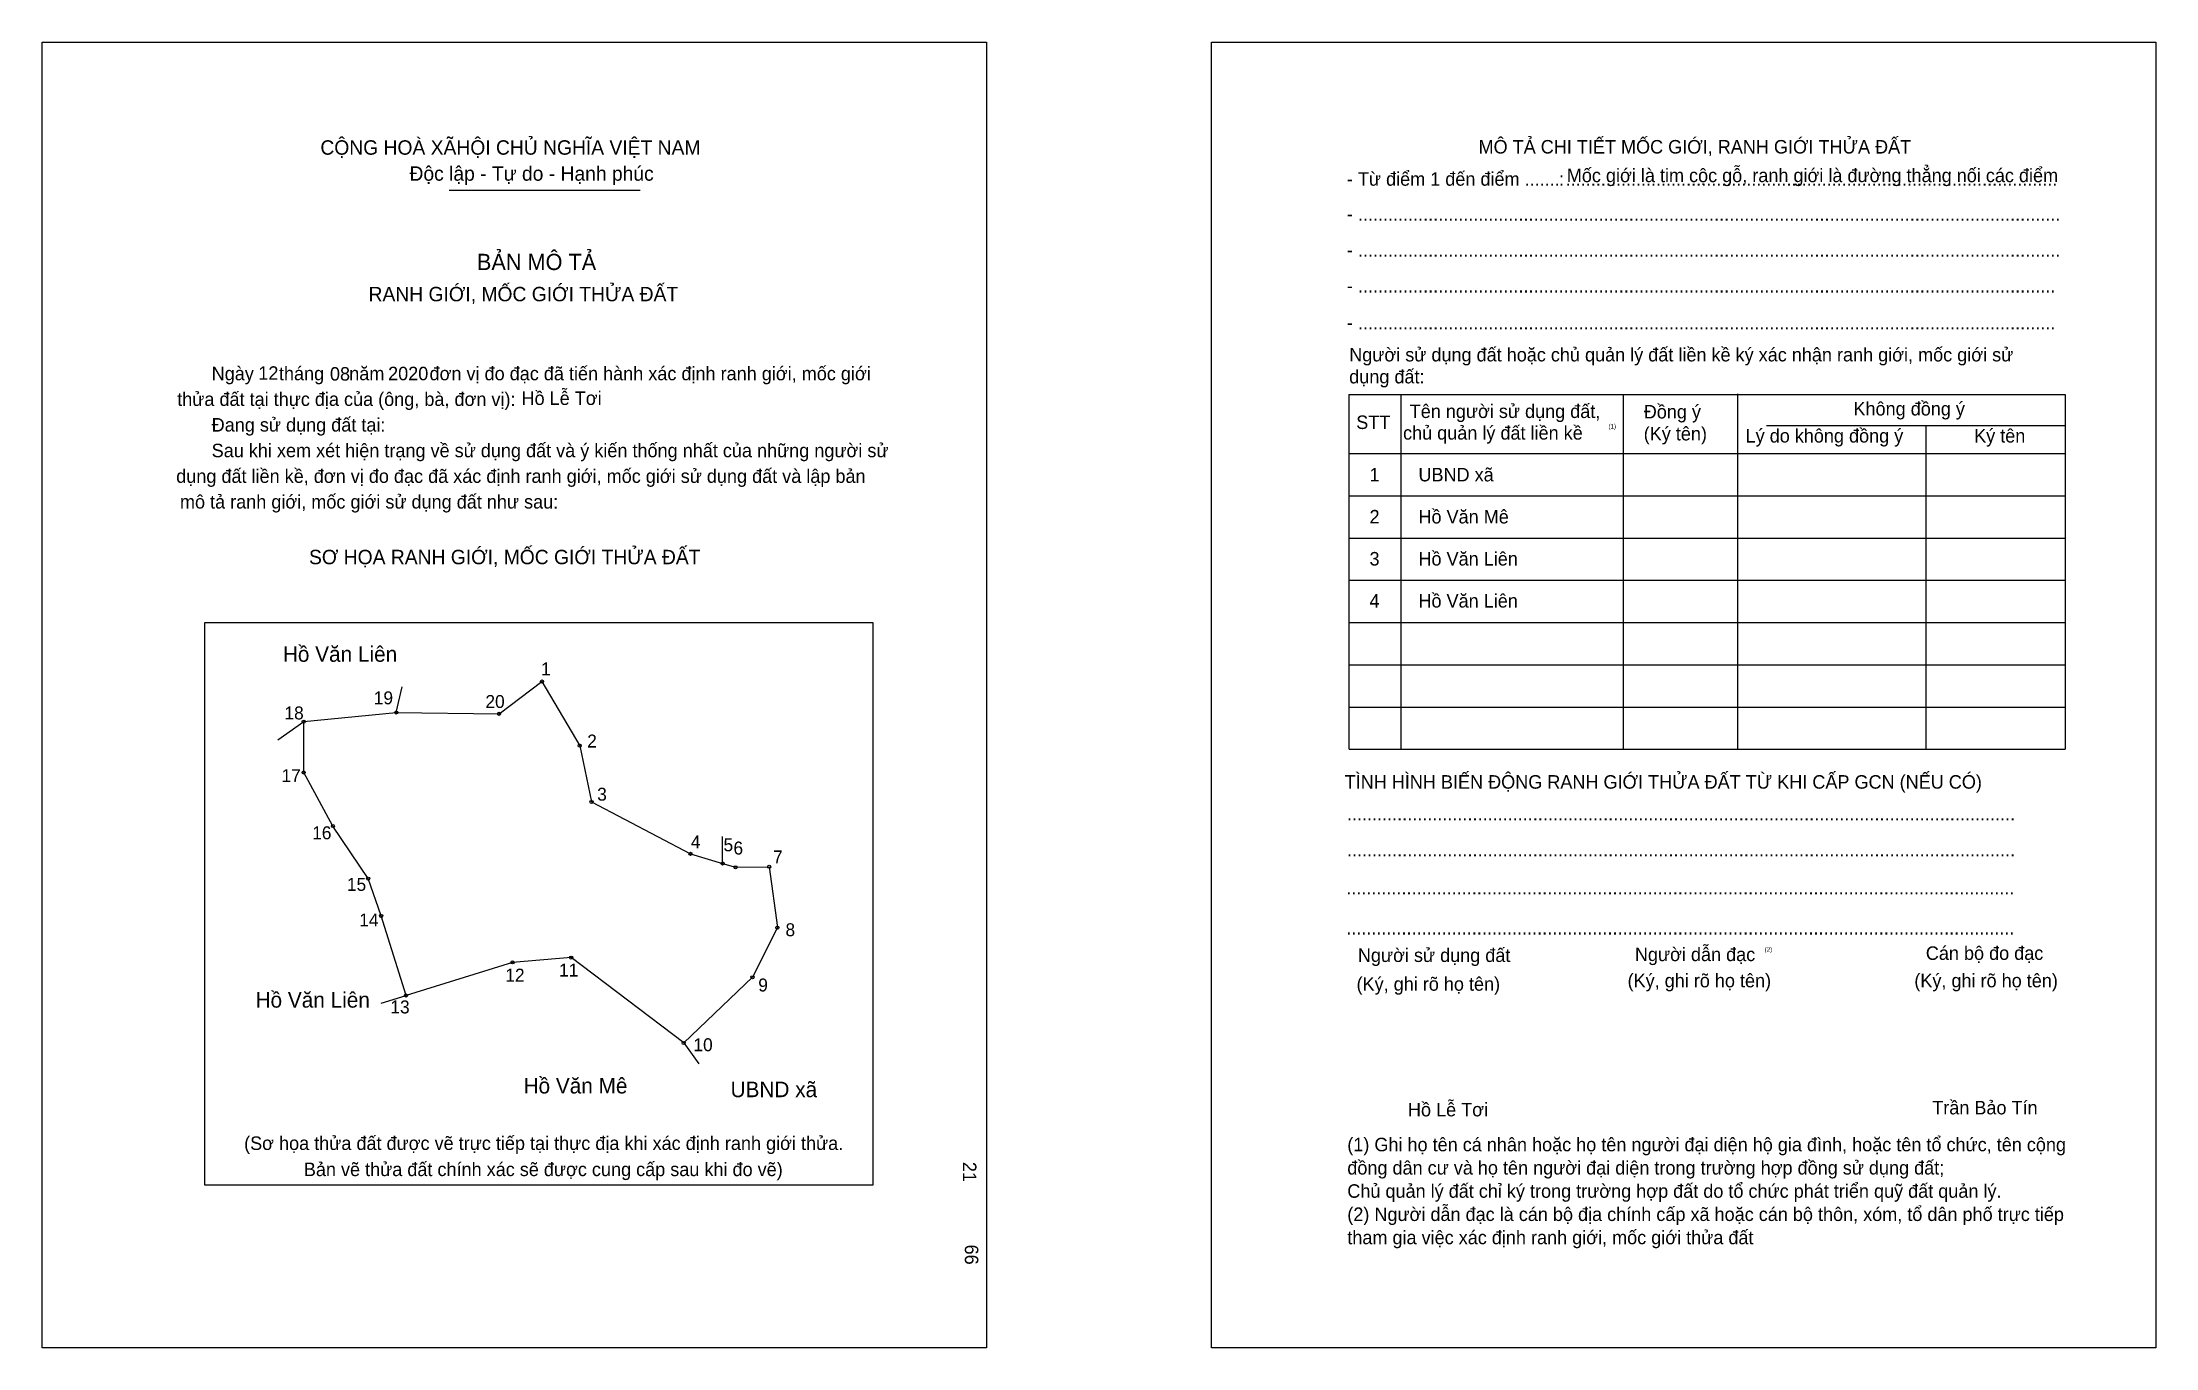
# Model space of a CAD drawing. Extents: x 549163 to 549773, y 1825385 to 1825763.
import ezdxf

# ---------------------------------------------------------------- set-up
doc = ezdxf.new("R2010")
doc.units = 0
for name, color, linetype in [('bmtKhungInTrang1', 7, 'Continuous'), ('bmtKhungInTrang2', 7, 'Continuous'), ('bmtNoiDung', 7, 'Continuous'), ('bmtTemplate', 7, 'Continuous'), ('CanhThua', 7, 'Continuous'), ('MocDinhThua', 7, 'Continuous'), ('RauThua', 7, 'Continuous'), ('SoHieuDinhThua', 7, 'Continuous'), ('TenChuLanCan', 7, 'Continuous')]:
    doc.layers.add(name, color=color, linetype=linetype)

msp = doc.modelspace()

# ---------------------------------------------------------------- linework, layer by layer
at = {"layer": 'bmtKhungInTrang1'}
msp.add_lwpolyline([(549162.52, 1825762.53), (549435.19, 1825762.53), (549435.19, 1825385.39), (549162.52, 1825385.39)], close=True, dxfattribs=at)
at = {"layer": 'bmtKhungInTrang2'}
msp.add_lwpolyline([(549500.22, 1825762.53), (549772.9, 1825762.53), (549772.9, 1825385.39), (549500.22, 1825385.39)], close=True, dxfattribs=at)
at = {"layer": 'bmtTemplate'}
for p, q in [((549280.02, 1825719.79), (549335.16, 1825719.79)), ((549554.92, 1825660.81), (549554.92, 1825558.28)), ((549619.07, 1825660.81), (549619.07, 1825558.28)), ((549652.07, 1825660.93), (549652.07, 1825558.28)), ((549746.79, 1825660.81), (549746.79, 1825558.28)), ((549660.44, 1825651.78), (549746.79, 1825651.78)), ((549539.97, 1825643.72), (549746.79, 1825643.72)), ((549539.97, 1825631.52), (549746.79, 1825631.52)), ((549539.97, 1825619.31), (549746.79, 1825619.31)), ((549539.97, 1825607.1), (549746.79, 1825607.1)), ((549539.97, 1825594.9), (549746.79, 1825594.9)), ((549539.97, 1825582.69), (549746.79, 1825582.69)), ((549539.97, 1825570.49), (549746.79, 1825570.49)), ((549539.97, 1825558.28), (549746.79, 1825558.28))]:
    msp.add_line(p, q, dxfattribs=at)
for points in [[(549539.83, 1825660.81), (549746.79, 1825660.81)], [(549539.83, 1825660.81), (549539.83, 1825558.28)], [(549706.54, 1825651.65), (549706.54, 1825558.28)]]:
    msp.add_lwpolyline(points, dxfattribs=at)
msp.add_lwpolyline([(549209.43, 1825432.36), (549209.43, 1825594.89), (549402.37, 1825594.89), (549402.37, 1825432.36)], close=True, dxfattribs=at)
at = {"layer": 'CanhThua'}
for p, q in [((549294.45, 1825568.53), (549306.82, 1825577.86)), ((549306.82, 1825577.86), (549317.72, 1825559.31)), ((549238.02, 1825566.27), (549264.74, 1825568.91)), ((549264.74, 1825568.91), (549294.45, 1825568.53)), ((549238.02, 1825551.58), (549238.02, 1825566.27)), ((549317.72, 1825559.31), (549321.14, 1825543.06)), ((549246.45, 1825536.09), (549238.02, 1825551.58)), ((549321.14, 1825543.06), (549349.73, 1825528.07)), ((549256.65, 1825520.91), (549246.45, 1825536.09)), ((549349.73, 1825528.07), (549359.01, 1825525.29)), ((549359.01, 1825525.29), (549362.71, 1825524.19)), ((549260.38, 1825510.13), (549256.65, 1825520.91)), ((549362.71, 1825524.19), (549372.46, 1825524.35)), ((549372.46, 1825524.35), (549374.81, 1825506.75)), ((549267.57, 1825487.15), (549260.38, 1825510.13)), ((549374.81, 1825506.75), (549367.62, 1825492.4)), ((549298.31, 1825496.7), (549267.57, 1825487.15)), ((549315.26, 1825498.09), (549298.31, 1825496.7)), ((549347.78, 1825473.44), (549315.26, 1825498.09)), ((549367.62, 1825492.4), (549347.78, 1825473.44))]:
    msp.add_line(p, q, dxfattribs=at)
at = {"layer": 'MocDinhThua'}
for centre in [(549306.82, 1825577.86), (549264.74, 1825568.91), (549294.45, 1825568.53), (549238.02, 1825566.27), (549317.72, 1825559.31), (549238.02, 1825551.58), (549321.14, 1825543.06), (549246.45, 1825536.09), (549349.73, 1825528.07), (549359.01, 1825525.29), (549362.71, 1825524.19), (549372.46, 1825524.35), (549256.65, 1825520.91), (549260.38, 1825510.13), (549374.81, 1825506.75), (549298.31, 1825496.7), (549315.26, 1825498.09), (549367.62, 1825492.4), (549267.57, 1825487.15), (549347.78, 1825473.44)]:
    msp.add_circle(centre, 0.449, dxfattribs=at)
at = {"layer": 'RauThua'}
for p, q in [((549264.74, 1825568.91), (549266.5, 1825576.36)), ((549230.54, 1825560.98), (549238.02, 1825566.27)), ((549230.54, 1825560.98), (549238.02, 1825566.27)), ((549359.01, 1825525.29), (549359.01, 1825533.1)), ((549260.43, 1825484.93), (549267.57, 1825487.15)), ((549347.78, 1825473.44), (549352.14, 1825467.4))]:
    msp.add_line(p, q, dxfattribs=at)

# ---------------------------------------------------------------- texts
at = {"layer": 'bmtNoiDung'}
for s, height, p in [('12', 3.902, (549224.91, 1825665.01)), ('08', 3.902, (549245.6, 1825664.79)), ('2020', 3.902, (549262.39, 1825664.88)), ('Hồ Lễ Tơi', 3.902, (549300.93, 1825657.75)), ('1', 3.9, (549545.84, 1825635.67)), ('UBND xã ', 3.902, (549559.96, 1825635.67)), ('2', 3.9, (549545.84, 1825623.52)), ('Hồ Văn Mê ', 3.902, (549559.96, 1825623.52)), ('3', 3.9, (549545.84, 1825611.37)), ('Hồ Văn Liên ', 3.9015, (549559.96, 1825611.37)), ('4', 3.9, (549545.84, 1825599.22)), ('Hồ Văn Liên ', 3.9015, (549559.96, 1825599.22)), ('Hồ Lễ Tơi', 3.902, (549556.93, 1825452.23))]:
    msp.add_text(s, height=height, dxfattribs=at).set_placement(p)
for s, p in [('21', (549428.4, 1825439.07)), ('66', (549428.96, 1825415.19))]:
    msp.add_text(s, height=3.902, rotation=270, dxfattribs=at).set_placement(p)
at = {"layer": 'bmtTemplate'}
for s, height, p in [('CỘNG HOÀ XÃHỘI CHỦ NGHĨA VIỆT NAM', 4.1616, (549242.84, 1825730.05)), ('MÔ TẢ CHI TIẾT MỐC GIỚI, RANH GIỚI THỬA ĐẤT', 3.9001, (549577.32, 1825730.39)), ('Độc lập - Tự do - Hạnh phúc', 4.1616, (549268.57, 1825722.53)), ('Mốc giới là tim cộc gỗ, ranh giới là đường thẳng nối các điểm', 3.9001, (549602.82, 1825722.12)), ('- Từ điểm 1 đến điểm .......', 3.9001, (549539.3, 1825721.09)), (':', 3.9, (549600.58, 1825721.09)), ('..................................................................................................', 3.9001, (549602.5, 1825721.09)), ('- ............................................................................................................................................', 3.90005, (549539.3, 1825710.98)), ('BẢN MÔ TẢ', 4.682, (549288.05, 1825696.73)), ('- ............................................................................................................................................', 3.90005, (549539.3, 1825700.6)), ('RANH GIỚI, MỐC GIỚI THỬA ĐẤT', 4.1616, (549256.75, 1825687.7)), ('- ...........................................................................................................................................', 3.90005, (549539.3, 1825690.23)), ('- ...........................................................................................................................................', 3.90005, (549539.3, 1825679.61)), ('Người sử dụng đất hoặc chủ quản lý đất liền kề ký xác nhận ranh giới, mốc giới sử', 3.9001, (549539.97, 1825670.33)), ('Ngày     tháng     năm         đơn vị đo đạc đã tiến hành xác định ranh giới, mốc giới ', 3.9015, (549211.44, 1825664.88)), ('dụng đất:', 3.9, (549539.97, 1825663.98)), ('thửa đất tại thực địa của (ông, bà, đơn vị):', 3.9015, (549201.49, 1825657.47)), ('Không đồng ý', 3.9001, (549685.6, 1825654.71)), ('Đang sử dụng đất tại:', 3.9015, (549211.44, 1825650.06)), ('STT', 3.9, (549542, 1825650.8)), ('Tên người sử dụng đất,', 3.9001, (549557.44, 1825653.98)), ('Đồng ý', 3.9, (549625.03, 1825653.85)), ('Sau khi xem xét hiện trạng về sử dụng đất và ý kiến thống nhất của những người sử ', 3.9015, (549211.44, 1825642.65)), ('chủ quản lý đất liền kề', 3.9001, (549555.52, 1825647.74)), ('(1)', 1.301, (549614.84, 1825650.94)), ('(Ký tên)', 3.9, (549625.03, 1825647.51)), ('Lý do không đồng ý', 3.9001, (549654.45, 1825646.9)), ('Ký tên', 3.9, (549720.45, 1825646.9)), ('dụng đất liền kề, đơn vị đo đạc đã xác định ranh giới, mốc giới sử dụng đất và lập bản', 3.9015, (549201.2, 1825635.24)), ('mô tả ranh giới, mốc giới sử dụng đất như sau:', 3.9015, (549202.28, 1825627.83)), ('SƠ HỌA RANH GIỚI, MỐC GIỚI THỬA ĐẤT', 4.1616, (549239.55, 1825611.74)), ('TÌNH HÌNH BIẾN ĐỘNG RANH GIỚI THỬA ĐẤT TỪ KHI CẤP GCN (NẾU CÓ)', 3.9001, (549538.65, 1825546.9)), ('.....................................................................................................................................', 3.9059, (549539.3, 1825537.72)), ('.....................................................................................................................................', 3.9059, (549539.3, 1825527.34)), ('.....................................................................................................................................', 3.9059, (549539.1, 1825516.36)), ('.....................................................................................................................................', 3.9059, (549539.1, 1825504.76)), ('Người sử dụng đất', 3.9001, (549542.48, 1825496.83)), ('Người dẫn đạc', 3.9001, (549622.48, 1825497.08)), ('(2)', 1.301, (549659.93, 1825499.77)), ('Cán bộ đo đạc', 3.9001, (549706.5, 1825497.44)), ('(Ký, ghi rõ họ tên)', 3.9001, (549542.09, 1825488.53)), ('(Ký, ghi rõ họ tên)', 3.9001, (549620.36, 1825489.51)), ('(Ký, ghi rõ họ tên)', 3.9001, (549703.18, 1825489.51)), ('Trần Bảo Tín', 3.9001, (549708.35, 1825452.8)), ('(Sơ họa thửa đất được vẽ trực tiếp tại thực địa khi xác định ranh giới thửa.', 3.9015, (549220.81, 1825442.52)), ('(1) Ghi họ tên cá nhân hoặc họ tên người đại diện hộ gia đình, hoặc tên tổ chức, tên cộng', 3.9001, (549539.42, 1825442.14)), ('Bản vẽ thửa đất chính xác sẽ được cung cấp sau khi đo vẽ)', 3.9015, (549238.06, 1825434.97)), ('đồng dân cư và họ tên người đại diện trong trường hợp đồng sử dụng đất;', 3.9001, (549539.42, 1825435.43)), ('Chủ quản lý đất chỉ ký trong trường hợp đất do tổ chức phát triển quỹ đất quản lý.', 3.9001, (549539.42, 1825428.71)), ('(2) Người dẫn đạc là cán bộ địa chính cấp xã hoặc cán bộ thôn, xóm, tổ dân phố trực tiếp', 3.9001, (549539.42, 1825422)), ('tham gia việc xác định ranh giới, mốc giới thửa đất', 3.9001, (549539.42, 1825415.29))]:
    msp.add_text(s, height=height, dxfattribs=at).set_placement(p)
at = {"layer": 'SoHieuDinhThua'}
for s, height, p in [('1', 3.74, (549306.58, 1825579.66)), ('19', 3.739, (549258.26, 1825571.26)), ('20', 3.739, (549290.5, 1825570.21)), ('18', 3.739, (549232.46, 1825566.91)), ('2', 3.74, (549319.89, 1825558.79)), ('17', 3.739, (549231.61, 1825548.79)), ('3', 3.74, (549322.78, 1825543.44)), ('16', 3.739, (549240.47, 1825532.28)), ('4', 3.74, (549349.82, 1825529.66)), ('5', 3.74, (549359.27, 1825528.8)), ('6', 3.74, (549362.14, 1825527.87)), ('7', 3.74, (549373.57, 1825525.31)), ('15', 3.739, (549250.5, 1825517.38)), ('14', 3.739, (549254.05, 1825507.09)), ('8', 3.74, (549377.16, 1825504.27)), ('12', 3.739, (549296.25, 1825491.16)), ('11', 3.739, (549311.79, 1825492.63)), ('9', 3.74, (549369.3, 1825488.31)), ('13', 3.739, (549263.05, 1825481.97)), ('10', 3.739, (549350.58, 1825471.05))]:
    msp.add_text(s, height=height, dxfattribs=at).set_placement(p)
at = {"layer": 'TenChuLanCan'}
for s, height, p in [('Hồ Văn Liên', 4.4871, (549232, 1825583.55)), ('Hồ Văn Liên', 4.4871, (549224.11, 1825483.64)), ('Hồ Văn Mê', 4.487, (549301.51, 1825458.84)), ('UBND xã', 4.487, (549361.3, 1825457.77))]:
    msp.add_text(s, height=height, dxfattribs=at).set_placement(p)

doc.saveas('drawing.dxf')
